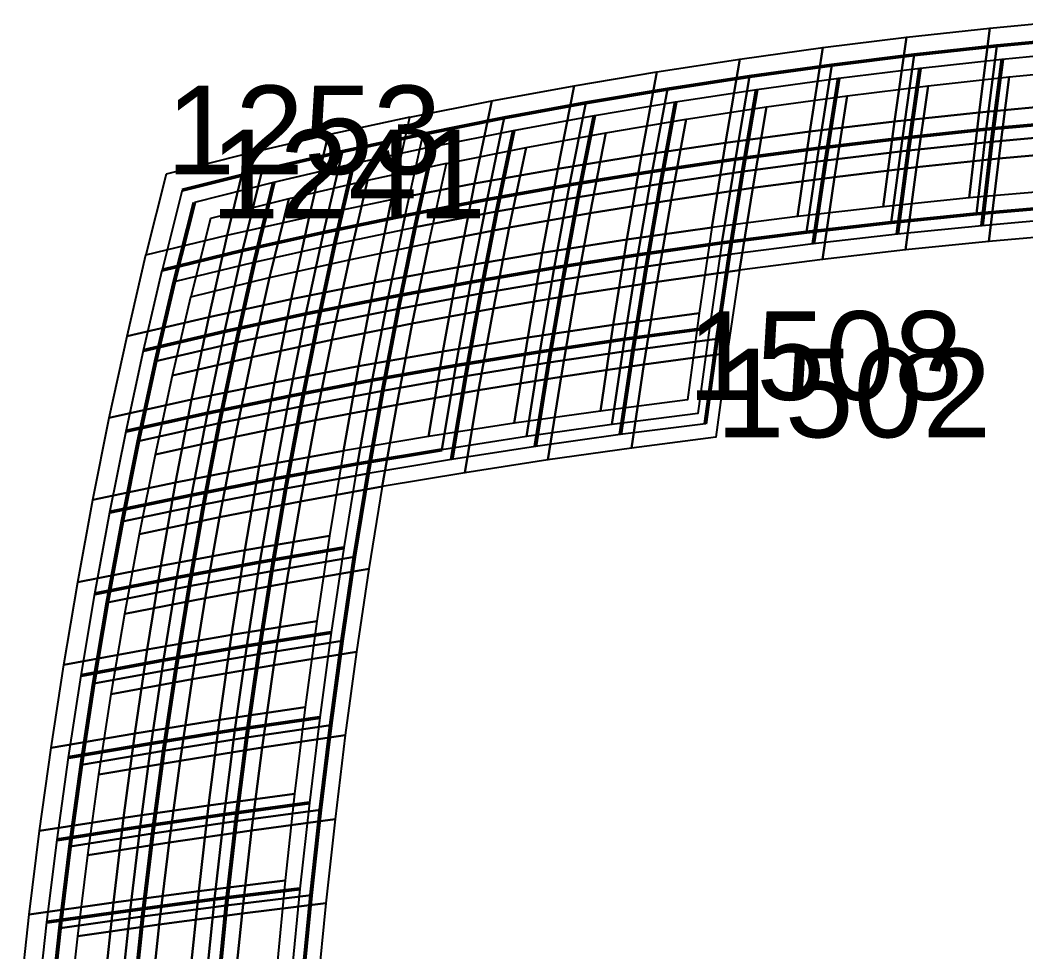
# Model space of a CAD drawing. Extents: x -18.4 to 19.4, y -18.4 to 18.4.
# Drawn here: x -18.04 to -6.7, y 7.63 to 18.13 of the extents above; entities that cross this region are included whole.
import ezdxf

# ---------------------------------------------------------------- set-up
doc = ezdxf.new("R2010")
doc.units = 0
doc.header["$MEASUREMENT"] = 0
doc.layers.add('Errors', color=7, linetype='CONTINUOUS')
doc.layers.add('TestBases', color=7, linetype='CONTINUOUS')
doc.layers.add('LowerTendons', color=4, linetype='CONTINUOUS', lineweight=53)
doc.layers.add('UpperTendons', color=160, linetype='CONTINUOUS', lineweight=50)
doc.styles.get("Standard").update_dxf_attribs({"font": 'arial.ttf', "width": 40, "oblique": 50})

msp = doc.modelspace()

# ---------------------------------------------------------------- linework, layer by layer
at = {"layer": 'LowerTendons'}
for p, q in [((-8.0247, 16.6627, 30.1848), (-7.8925, 17.5931, 29.6876)), ((-6.9681, 17.6942, 29.8583), (-7.0863, 16.7618, 30.3642)), ((-8.8148, 17.4788, 29.4949), (-8.9604, 16.5509, 29.9823)), ((-9.8934, 16.4263, 29.7566), (-9.7349, 17.3515, 29.2799)), ((-10.6524, 17.2109, 29.0426), (-10.8229, 16.2889, 29.5075)), ((-11.7487, 16.1384, 29.2349), (-11.5669, 17.0567, 28.7825)), ((-12.4779, 16.8889, 28.4995), (-12.6702, 15.9747, 28.9385)), ((-13.5868, 15.7978, 28.618), (-13.3851, 16.7075, 28.1932)), ((-7.0863, 16.7618, 30.3642), (-7.1977, 15.8154, 30.8419)), ((-8.1494, 15.719, 30.6539), (-8.0247, 16.6627, 30.1848)), ((-14.288, 16.512, 27.8633), (-14.4981, 15.6075, 28.2732)), ((-8.9604, 16.5509, 29.9823), (-9.0978, 15.6103, 30.4419)), ((-10.0427, 15.4892, 30.2057), (-9.8934, 16.4263, 29.7566)), ((-15.186, 16.3024, 27.5095), (-15.4036, 15.4036, 27.9038)), ((-10.8229, 16.2889, 29.5075), (-10.9835, 15.3556, 29.9454)), ((-11.9197, 15.2096, 29.6605), (-11.7487, 16.1384, 29.2349)), ((-16.3024, 15.186, 27.5095), (-16.0784, 16.0784, 27.1317)), ((-12.6702, 15.9747, 28.9385), (-12.8508, 15.0509, 29.3511)), ((-13.7762, 14.8795, 29.0168), (-13.5868, 15.7978, 28.618)), ((-14.4981, 15.6075, 28.2732), (-14.6952, 14.6952, 28.6575)), ((-10.1829, 14.5408, 30.6273), (-10.0427, 15.4892, 30.2057)), ((-15.4036, 15.4036, 27.9038), (-15.6075, 14.4981, 28.2732)), ((-10.9835, 15.3556, 29.9454), (-11.1341, 14.4119, 30.356)), ((-12.08, 14.2712, 30.0594), (-11.9197, 15.2096, 29.6605)), ((-16.512, 14.288, 27.8633), (-16.3024, 15.186, 27.5095)), ((-12.8508, 15.0509, 29.3511), (-13.0199, 14.1183, 29.7374)), ((-13.9534, 13.9534, 29.3899), (-13.7762, 14.8795, 29.0168)), ((-14.6952, 14.6952, 28.6575), (-14.8795, 13.7762, 29.0168)), ((-10.3138, 13.582, 31.0211), (-10.1829, 14.5408, 30.6273)), ((-15.6075, 14.4981, 28.2732), (-15.7978, 13.5868, 28.618)), ((-11.1341, 14.4119, 30.356), (-11.2747, 13.4586, 30.7393)), ((-16.7075, 13.3851, 28.1932), (-16.512, 14.288, 27.8633)), ((-12.2295, 13.3239, 30.4315), (-12.08, 14.2712, 30.0594)), ((-13.0199, 14.1183, 29.7374), (-13.1776, 13.1776, 30.0975)), ((-14.1183, 13.0199, 29.7374), (-13.9534, 13.9534, 29.3899)), ((-14.8795, 13.7762, 29.0168), (-15.0509, 12.8508, 29.3511)), ((-15.7978, 13.5868, 28.618), (-15.9747, 12.6702, 28.9385)), ((-16.8889, 12.4779, 28.4995), (-16.7075, 13.3851, 28.1932)), ((-14.2712, 12.08, 30.0594), (-14.1183, 13.0199, 29.7374)), ((-15.0509, 12.8508, 29.3511), (-15.2096, 11.9197, 29.6605)), ((-15.9747, 12.6702, 28.9385), (-16.1384, 11.7487, 29.2349)), ((-17.0567, 11.5669, 28.7825), (-16.8889, 12.4779, 28.4995)), ((-14.4119, 11.1341, 30.356), (-14.2712, 12.08, 30.0594)), ((-15.2096, 11.9197, 29.6605), (-15.3556, 10.9835, 29.9454)), ((-16.1384, 11.7487, 29.2349), (-16.2889, 10.8229, 29.5075)), ((-17.2109, 10.6524, 29.0426), (-17.0567, 11.5669, 28.7825)), ((-14.5408, 10.1829, 30.6273), (-14.4119, 11.1341, 30.356)), ((-15.3556, 10.9835, 29.9454), (-15.4892, 10.0427, 30.2057)), ((-16.2889, 10.8229, 29.5075), (-16.4263, 9.8934, 29.7566)), ((-17.3515, 9.7349, 29.2799), (-17.2109, 10.6524, 29.0426)), ((-14.6577, 9.2269, 30.8736), (-14.5408, 10.1829, 30.6273)), ((-15.4892, 10.0427, 30.2057), (-15.6103, 9.0978, 30.4419)), ((-16.4263, 9.8934, 29.7566), (-16.5509, 8.9604, 29.9823)), ((-17.4788, 8.8148, 29.4949), (-17.3515, 9.7349, 29.2799)), ((-14.7627, 8.2666, 31.0948), (-14.6577, 9.2269, 30.8736)), ((-15.6103, 9.0978, 30.4419), (-15.719, 8.1494, 30.6539)), ((-16.5509, 8.9604, 29.9823), (-16.6627, 8.0247, 30.1848)), ((-17.5931, 7.8925, 29.6876), (-17.4788, 8.8148, 29.4949)), ((-14.856, 7.3025, 31.2911), (-14.7627, 8.2666, 31.0948)), ((-15.719, 8.1494, 30.6539), (-15.8154, 7.1977, 30.8419)), ((-16.6627, 8.0247, 30.1848), (-16.7618, 7.0863, 30.3642)), ((-17.6942, 6.9681, 29.8583), (-17.5931, 7.8925, 29.6876))]:
    msp.add_line(p, q, dxfattribs=at)
at = {"layer": 'TestBases'}
for points in [[(-8.1834, 16.9922, 30.7816), (-8.0485, 17.941, 30.2746), (-7.1059, 18.0441, 30.4487), (-7.2264, 17.0932, 30.9646)], [(-7.2264, 17.0932, 30.9646), (-7.1059, 18.0441, 30.4487), (-6.1617, 18.1341, 30.6006), (-6.2672, 17.1814, 31.1244)], [(-9.1376, 16.8782, 30.5752), (-8.9891, 17.8244, 30.0781), (-8.0485, 17.941, 30.2746), (-8.1834, 16.9922, 30.7816)], [(-7.1463, 16.9038, 30.6215), (-7.0272, 17.8442, 30.1113), (-6.0934, 17.9331, 30.2616), (-6.1977, 16.9911, 30.7795)], [(-7.1463, 16.9038, 30.6215), (-7.0272, 17.8442, 30.1113), (-6.0934, 17.9331, 30.2616), (-6.1977, 16.9911, 30.7795)], [(-10.089, 16.7511, 30.345), (-9.9274, 17.6946, 29.8589), (-8.9891, 17.8244, 30.0781), (-9.1376, 16.8782, 30.5752)], [(-8.0927, 16.8039, 30.4406), (-7.9594, 17.7422, 29.9391), (-7.0272, 17.8442, 30.1113), (-7.1463, 16.9038, 30.6215)], [(-8.0927, 16.8039, 30.4406), (-7.9594, 17.7422, 29.9391), (-7.0272, 17.8442, 30.1113), (-7.1463, 16.9038, 30.6215)], [(-9.0364, 16.6912, 30.2364), (-8.8895, 17.6269, 29.7448), (-7.9594, 17.7422, 29.9391), (-8.0927, 16.8039, 30.4406)], [(-9.0364, 16.6912, 30.2364), (-8.8895, 17.6269, 29.7448), (-7.9594, 17.7422, 29.9391), (-8.0927, 16.8039, 30.4406)], [(-7.0863, 16.7618, 30.3642), (-6.9681, 17.6942, 29.8583), (-6.0422, 17.7824, 30.0073), (-6.1456, 16.8483, 30.5209)], [(-7.0863, 16.7618, 30.3642), (-6.9681, 17.6942, 29.8583), (-6.0422, 17.7824, 30.0073), (-6.1456, 16.8483, 30.5209)], [(-11.0369, 16.611, 30.091), (-10.863, 17.5512, 29.6169), (-9.9274, 17.6946, 29.8589), (-10.089, 16.7511, 30.345)], [(-9.9772, 16.5655, 30.0088), (-9.8174, 17.4985, 29.5281), (-8.8895, 17.6269, 29.7448), (-9.0364, 16.6912, 30.2364)], [(-9.9772, 16.5655, 30.0088), (-9.8174, 17.4985, 29.5281), (-8.8895, 17.6269, 29.7448), (-9.0364, 16.6912, 30.2364)], [(-8.9604, 16.5509, 29.9823), (-8.8148, 17.4788, 29.4949), (-7.8925, 17.5931, 29.6876), (-8.0247, 16.6627, 30.1848)], [(-8.9604, 16.5509, 29.9823), (-8.8148, 17.4788, 29.4949), (-7.8925, 17.5931, 29.6876), (-8.0247, 16.6627, 30.1848)], [(-8.0247, 16.6627, 30.1848), (-7.8925, 17.5931, 29.6876), (-6.9681, 17.6942, 29.8583), (-7.0863, 16.7618, 30.3642)], [(-8.0247, 16.6627, 30.1848), (-7.8925, 17.5931, 29.6876), (-6.9681, 17.6942, 29.8583), (-7.0863, 16.7618, 30.3642)], [(-11.981, 16.4575, 29.813), (-11.7956, 17.394, 29.3517), (-10.863, 17.5512, 29.6169), (-11.0369, 16.611, 30.091)], [(-10.9146, 16.4269, 29.7576), (-10.7426, 17.3567, 29.2887), (-9.8174, 17.4985, 29.5281), (-9.9772, 16.5655, 30.0088)], [(-10.9146, 16.4269, 29.7576), (-10.7426, 17.3567, 29.2887), (-9.8174, 17.4985, 29.5281), (-9.9772, 16.5655, 30.0088)], [(-9.8934, 16.4263, 29.7566), (-9.7349, 17.3515, 29.2799), (-8.8148, 17.4788, 29.4949), (-8.9604, 16.5509, 29.9823)], [(-9.8934, 16.4263, 29.7566), (-9.7349, 17.3515, 29.2799), (-8.8148, 17.4788, 29.4949), (-8.9604, 16.5509, 29.9823)], [(-7.934, 16.4744, 29.8437), (-7.8033, 17.3943, 29.3521), (-6.8894, 17.4943, 29.5209), (-7.0062, 16.5724, 30.0211)], [(-7.0062, 16.5724, 30.0211), (-6.8894, 17.4943, 29.5209), (-5.9739, 17.5815, 29.6682), (-6.0762, 16.6579, 30.176)], [(-12.9207, 16.2906, 29.5107), (-12.7246, 17.2229, 29.0631), (-11.7956, 17.394, 29.3517), (-11.981, 16.4575, 29.813)], [(-11.8482, 16.2751, 29.4827), (-11.6649, 17.2013, 29.0264), (-10.7426, 17.3567, 29.2887), (-10.9146, 16.4269, 29.7576)], [(-11.8482, 16.2751, 29.4827), (-11.6649, 17.2013, 29.0264), (-10.7426, 17.3567, 29.2887), (-10.9146, 16.4269, 29.7576)], [(-8.8592, 16.3639, 29.6435), (-8.7152, 17.2813, 29.1616), (-7.8033, 17.3943, 29.3521), (-7.934, 16.4744, 29.8437)], [(-10.8229, 16.2889, 29.5075), (-10.6524, 17.2109, 29.0426), (-9.7349, 17.3515, 29.2799), (-9.8934, 16.4263, 29.7566)], [(-10.8229, 16.2889, 29.5075), (-10.6524, 17.2109, 29.0426), (-9.7349, 17.3515, 29.2799), (-9.8934, 16.4263, 29.7566)], [(-9.7816, 16.2407, 29.4204), (-9.6249, 17.1554, 28.9491), (-8.7152, 17.2813, 29.1616), (-8.8592, 16.3639, 29.6435)], [(-13.6498, 17.0379, 28.7507), (-12.7246, 17.2229, 29.0631), (-12.9207, 16.2906, 29.5107), (-13.8555, 16.1102, 29.1839)], [(-12.7775, 16.1101, 29.1837), (-12.5836, 17.0321, 28.7411), (-11.6649, 17.2013, 29.0264), (-11.8482, 16.2751, 29.4827)], [(-12.7775, 16.1101, 29.1837), (-12.5836, 17.0321, 28.7411), (-11.6649, 17.2013, 29.0264), (-11.8482, 16.2751, 29.4827)], [(-11.7487, 16.1384, 29.2349), (-11.5669, 17.0567, 28.7825), (-10.6524, 17.2109, 29.0426), (-10.8229, 16.2889, 29.5075)], [(-11.7487, 16.1384, 29.2349), (-11.5669, 17.0567, 28.7825), (-10.6524, 17.2109, 29.0426), (-10.8229, 16.2889, 29.5075)], [(-10.7006, 16.1048, 29.1741), (-10.532, 17.0164, 28.7144), (-9.6249, 17.1554, 28.9491), (-9.7816, 16.2407, 29.4204)], [(-7.3401, 16.1281, 31.4518), (-7.2264, 17.0932, 30.9646), (-6.2672, 17.1814, 31.1244), (-6.3668, 16.2141, 31.6193)], [(-14.5706, 16.8385, 28.4143), (-14.7848, 15.9161, 28.8322), (-13.8555, 16.1102, 29.1839), (-13.6498, 17.0379, 28.7507)], [(-13.4986, 16.8491, 28.4321), (-12.5836, 17.0321, 28.7411), (-12.7775, 16.1101, 29.1837), (-13.702, 15.9317, 28.8605)], [(-13.4986, 16.8491, 28.4321), (-12.5836, 17.0321, 28.7411), (-12.7775, 16.1101, 29.1837), (-13.702, 15.9317, 28.8605)], [(-12.6702, 15.9747, 28.9385), (-12.4779, 16.8889, 28.4995), (-11.5669, 17.0567, 28.7825), (-11.7487, 16.1384, 29.2349)], [(-12.6702, 15.9747, 28.9385), (-12.4779, 16.8889, 28.4995), (-11.5669, 17.0567, 28.7825), (-11.7487, 16.1384, 29.2349)], [(-11.6159, 15.956, 28.9046), (-11.4362, 16.864, 28.4573), (-10.532, 17.0164, 28.7144), (-10.7006, 16.1048, 29.1741)], [(-8.3105, 16.0298, 31.26), (-8.1834, 16.9922, 30.7816), (-7.2264, 17.0932, 30.9646), (-7.3401, 16.1281, 31.4518)], [(-9.2777, 15.919, 31.0438), (-9.1376, 16.8782, 30.5752), (-8.1834, 16.9922, 30.7816), (-8.3105, 16.0298, 31.26)], [(-8.2184, 15.8522, 30.9137), (-8.0927, 16.8039, 30.4406), (-7.1463, 16.9038, 30.6215), (-7.2587, 15.9494, 31.1033)], [(-8.2184, 15.8522, 30.9137), (-8.0927, 16.8039, 30.4406), (-7.1463, 16.9038, 30.6215), (-7.2587, 15.9494, 31.1033)], [(-7.2587, 15.9494, 31.1033), (-7.1463, 16.9038, 30.6215), (-6.1977, 16.9911, 30.7795), (-6.2963, 16.0344, 31.2689)], [(-7.2587, 15.9494, 31.1033), (-7.1463, 16.9038, 30.6215), (-6.1977, 16.9911, 30.7795), (-6.2963, 16.0344, 31.2689)], [(-15.4863, 16.6248, 28.0535), (-15.7081, 15.7081, 28.4556), (-14.7848, 15.9161, 28.8322), (-14.5706, 16.8385, 28.4143)], [(-14.4091, 16.6519, 28.0995), (-14.621, 15.7397, 28.5128), (-13.702, 15.9317, 28.8605), (-13.4986, 16.8491, 28.4321)], [(-14.4091, 16.6519, 28.0995), (-14.621, 15.7397, 28.5128), (-13.702, 15.9317, 28.8605), (-13.4986, 16.8491, 28.4321)], [(-13.3851, 16.7075, 28.1932), (-12.4779, 16.8889, 28.4995), (-12.6702, 15.9747, 28.9385), (-13.5868, 15.7978, 28.618)], [(-13.3851, 16.7075, 28.1932), (-12.4779, 16.8889, 28.4995), (-12.6702, 15.9747, 28.9385), (-13.5868, 15.7978, 28.618)], [(-12.527, 15.7942, 28.6115), (-12.3369, 16.6981, 28.1775), (-11.4362, 16.864, 28.4573), (-11.6159, 15.956, 28.9046)], [(-10.2413, 15.7955, 30.803), (-10.089, 16.7511, 30.345), (-9.1376, 16.8782, 30.5752), (-9.2777, 15.919, 31.0438)], [(-9.1749, 15.7426, 30.6999), (-9.0364, 16.6912, 30.2364), (-8.0927, 16.8039, 30.4406), (-8.2184, 15.8522, 30.9137)], [(-9.1749, 15.7426, 30.6999), (-9.0364, 16.6912, 30.2364), (-8.0927, 16.8039, 30.4406), (-8.2184, 15.8522, 30.9137)], [(-7.1977, 15.8154, 30.8419), (-7.0863, 16.7618, 30.3642), (-6.1456, 16.8483, 30.5209), (-6.2433, 15.8997, 31.0062)], [(-7.1977, 15.8154, 30.8419), (-7.0863, 16.7618, 30.3642), (-6.1456, 16.8483, 30.5209), (-6.2433, 15.8997, 31.0062)], [(-14.288, 16.512, 27.8633), (-14.4981, 15.6075, 28.2732), (-13.5868, 15.7978, 28.618), (-13.3851, 16.7075, 28.1932)], [(-14.288, 16.512, 27.8633), (-14.4981, 15.6075, 28.2732), (-13.5868, 15.7978, 28.618), (-13.3851, 16.7075, 28.1932)], [(-13.2339, 16.5187, 27.8746), (-12.3369, 16.6981, 28.1775), (-12.527, 15.7942, 28.6115), (-13.4333, 15.6193, 28.2946)], [(-11.2007, 15.6593, 30.5375), (-11.0369, 16.611, 30.091), (-10.089, 16.7511, 30.345), (-10.2413, 15.7955, 30.803)], [(-10.1278, 15.6205, 30.4617), (-9.9772, 16.5655, 30.0088), (-9.0364, 16.6912, 30.2364), (-9.1749, 15.7426, 30.6999)], [(-10.1278, 15.6205, 30.4617), (-9.9772, 16.5655, 30.0088), (-9.0364, 16.6912, 30.2364), (-9.1749, 15.7426, 30.6999)], [(-8.1494, 15.719, 30.6539), (-8.0247, 16.6627, 30.1848), (-7.0863, 16.7618, 30.3642), (-7.1977, 15.8154, 30.8419)], [(-8.1494, 15.719, 30.6539), (-8.0247, 16.6627, 30.1848), (-7.0863, 16.7618, 30.3642), (-7.1977, 15.8154, 30.8419)], [(-16.3963, 16.3963, 27.6682), (-16.6248, 15.4863, 28.0535), (-15.7081, 15.7081, 28.4556), (-15.4863, 16.6248, 28.0535)], [(-15.3147, 16.4406, 27.7427), (-15.5341, 15.5341, 28.1403), (-14.621, 15.7397, 28.5128), (-14.4091, 16.6519, 28.0995)], [(-15.3147, 16.4406, 27.7427), (-15.5341, 15.5341, 28.1403), (-14.621, 15.7397, 28.5128), (-14.4091, 16.6519, 28.0995)], [(-12.1554, 15.5103, 30.2471), (-11.981, 16.4575, 29.813), (-11.0369, 16.611, 30.091), (-11.2007, 15.6593, 30.5375)], [(-11.0766, 15.4857, 30.1991), (-10.9146, 16.4269, 29.7576), (-9.9772, 16.5655, 30.0088), (-10.1278, 15.6205, 30.4617)], [(-11.0766, 15.4857, 30.1991), (-10.9146, 16.4269, 29.7576), (-9.9772, 16.5655, 30.0088), (-10.1278, 15.6205, 30.4617)], [(-9.0978, 15.6103, 30.4419), (-8.9604, 16.5509, 29.9823), (-8.0247, 16.6627, 30.1848), (-8.1494, 15.719, 30.6539)], [(-9.0978, 15.6103, 30.4419), (-8.9604, 16.5509, 29.9823), (-8.0247, 16.6627, 30.1848), (-8.1494, 15.719, 30.6539)], [(-8.0573, 15.5414, 30.3075), (-7.934, 16.4744, 29.8437), (-7.0062, 16.5724, 30.0211), (-7.1164, 15.6367, 30.4934)], [(-7.1164, 15.6367, 30.4934), (-7.0062, 16.5724, 30.0211), (-6.0762, 16.6579, 30.176), (-6.1728, 15.72, 30.6558)], [(-15.186, 16.3024, 27.5095), (-15.4036, 15.4036, 27.9038), (-14.4981, 15.6075, 28.2732), (-14.288, 16.512, 27.8633)], [(-15.186, 16.3024, 27.5095), (-15.4036, 15.4036, 27.9038), (-14.4981, 15.6075, 28.2732), (-14.288, 16.512, 27.8633)], [(-14.1266, 16.3254, 27.5485), (-14.3343, 15.4311, 27.9537), (-13.4333, 15.6193, 28.2946), (-13.2339, 16.5187, 27.8746)], [(-13.1049, 15.3485, 29.9314), (-12.9207, 16.2906, 29.5107), (-11.981, 16.4575, 29.813), (-12.1554, 15.5103, 30.2471)], [(-10.0427, 15.4892, 30.2057), (-9.8934, 16.4263, 29.7566), (-8.9604, 16.5509, 29.9823), (-9.0978, 15.6103, 30.4419)], [(-10.0427, 15.4892, 30.2057), (-9.8934, 16.4263, 29.7566), (-8.9604, 16.5509, 29.9823), (-9.0978, 15.6103, 30.4419)], [(-8.995, 15.4339, 30.0979), (-8.8592, 16.3639, 29.6435), (-7.934, 16.4744, 29.8437), (-8.0573, 15.5414, 30.3075)], [(-16.2146, 16.2146, 27.3616), (-16.4406, 15.3147, 27.7427), (-15.5341, 15.5341, 28.1403), (-15.3147, 16.4406, 27.7427)], [(-16.2146, 16.2146, 27.3616), (-16.4406, 15.3147, 27.7427), (-15.5341, 15.5341, 28.1403), (-15.3147, 16.4406, 27.7427)], [(-12.0207, 15.3385, 29.9119), (-11.8482, 16.2751, 29.4827), (-10.9146, 16.4269, 29.7576), (-11.0766, 15.4857, 30.1991)], [(-12.0207, 15.3385, 29.9119), (-11.8482, 16.2751, 29.4827), (-10.9146, 16.4269, 29.7576), (-11.0766, 15.4857, 30.1991)], [(-10.9835, 15.3556, 29.9454), (-10.8229, 16.2889, 29.5075), (-9.8934, 16.4263, 29.7566), (-10.0427, 15.4892, 30.2057)], [(-10.9835, 15.3556, 29.9454), (-10.8229, 16.2889, 29.5075), (-9.8934, 16.4263, 29.7566), (-10.0427, 15.4892, 30.2057)], [(-9.9292, 15.3142, 29.8644), (-9.7816, 16.2407, 29.4204), (-8.8592, 16.3639, 29.6435), (-8.995, 15.4339, 30.0979)], [(-16.0784, 16.0784, 27.1317), (-16.3024, 15.186, 27.5095), (-15.4036, 15.4036, 27.9038), (-15.186, 16.3024, 27.5095)], [(-16.0784, 16.0784, 27.1317), (-16.3024, 15.186, 27.5095), (-15.4036, 15.4036, 27.9038), (-15.186, 16.3024, 27.5095)], [(-15.0144, 16.1182, 27.1987), (-15.2295, 15.2295, 27.5885), (-14.3343, 15.4311, 27.9537), (-14.1266, 16.3254, 27.5485)], [(-14.0486, 15.1738, 29.5906), (-13.8555, 16.1102, 29.1839), (-12.9207, 16.2906, 29.5107), (-13.1049, 15.3485, 29.9314)], [(-12.9597, 15.1784, 29.5998), (-12.7775, 16.1101, 29.1837), (-11.8482, 16.2751, 29.4827), (-12.0207, 15.3385, 29.9119)], [(-12.9597, 15.1784, 29.5998), (-12.7775, 16.1101, 29.1837), (-11.8482, 16.2751, 29.4827), (-12.0207, 15.3385, 29.9119)], [(-11.9197, 15.2096, 29.6605), (-11.7487, 16.1384, 29.2349), (-10.8229, 16.2889, 29.5075), (-10.9835, 15.3556, 29.9454)], [(-11.9197, 15.2096, 29.6605), (-11.7487, 16.1384, 29.2349), (-10.8229, 16.2889, 29.5075), (-10.9835, 15.3556, 29.9454)], [(-10.8594, 15.1821, 29.607), (-10.7006, 16.1048, 29.1741), (-9.7816, 16.2407, 29.4204), (-9.9292, 15.3142, 29.8644)], [(-15.8967, 15.8967, 26.8251), (-16.1182, 15.0144, 27.1987), (-15.2295, 15.2295, 27.5885), (-15.0144, 16.1182, 27.1987)], [(-14.9858, 14.9858, 29.2242), (-14.7848, 15.9161, 28.8322), (-13.8555, 16.1102, 29.1839), (-14.0486, 15.1738, 29.5906)], [(-13.8929, 15.0056, 29.2627), (-13.702, 15.9317, 28.8605), (-12.7775, 16.1101, 29.1837), (-12.9597, 15.1784, 29.5998)], [(-13.8929, 15.0056, 29.2627), (-13.702, 15.9317, 28.8605), (-12.7775, 16.1101, 29.1837), (-12.9597, 15.1784, 29.5998)], [(-12.8508, 15.0509, 29.3511), (-12.6702, 15.9747, 28.9385), (-11.7487, 16.1384, 29.2349), (-11.9197, 15.2096, 29.6605)], [(-12.8508, 15.0509, 29.3511), (-12.6702, 15.9747, 28.9385), (-11.7487, 16.1384, 29.2349), (-11.9197, 15.2096, 29.6605)], [(-11.785, 15.0377, 29.3254), (-11.6159, 15.956, 28.9046), (-10.7006, 16.1048, 29.1741), (-10.8594, 15.1821, 29.607)], [(-15.9161, 14.7848, 28.8322), (-15.7081, 15.7081, 28.4556), (-14.7848, 15.9161, 28.8322), (-14.9858, 14.9858, 29.2242)], [(-14.8198, 14.8198, 28.9004), (-14.621, 15.7397, 28.5128), (-13.702, 15.9317, 28.8605), (-13.8929, 15.0056, 29.2627)], [(-14.8198, 14.8198, 28.9004), (-14.621, 15.7397, 28.5128), (-13.702, 15.9317, 28.8605), (-13.8929, 15.0056, 29.2627)], [(-13.7762, 14.8795, 29.0168), (-13.5868, 15.7978, 28.618), (-12.6702, 15.9747, 28.9385), (-12.8508, 15.0509, 29.3511)], [(-13.7762, 14.8795, 29.0168), (-13.5868, 15.7978, 28.618), (-12.6702, 15.9747, 28.9385), (-12.8508, 15.0509, 29.3511)], [(-12.7056, 14.8808, 29.0194), (-12.527, 15.7942, 28.6115), (-11.6159, 15.956, 28.9046), (-11.785, 15.0377, 29.3254)], [(-14.6952, 14.6952, 28.6575), (-14.4981, 15.6075, 28.2732), (-13.5868, 15.7978, 28.618), (-13.7762, 14.8795, 29.0168)], [(-14.6952, 14.6952, 28.6575), (-14.4981, 15.6075, 28.2732), (-13.5868, 15.7978, 28.618), (-13.7762, 14.8795, 29.0168)], [(-13.6205, 14.7114, 28.6889), (-13.4333, 15.6193, 28.2946), (-12.527, 15.7942, 28.6115), (-12.7056, 14.8808, 29.0194)], [(-10.3842, 14.8283, 31.2329), (-11.3543, 14.6969, 30.9563), (-11.2007, 15.6593, 30.5375), (-10.2413, 15.7955, 30.803)], [(-16.8385, 14.5706, 28.4143), (-16.6248, 15.4863, 28.0535), (-15.7081, 15.7081, 28.4556), (-15.9161, 14.7848, 28.8322)], [(-15.7397, 14.621, 28.5128), (-15.5341, 15.5341, 28.1403), (-14.621, 15.7397, 28.5128), (-14.8198, 14.8198, 28.9004)], [(-15.7397, 14.621, 28.5128), (-15.5341, 15.5341, 28.1403), (-14.621, 15.7397, 28.5128), (-14.8198, 14.8198, 28.9004)], [(-11.3543, 14.6969, 30.9563), (-12.3189, 14.5534, 30.6537), (-12.1554, 15.5103, 30.2471), (-11.2007, 15.6593, 30.5375)], [(-15.6075, 14.4981, 28.2732), (-15.4036, 15.4036, 27.9038), (-14.4981, 15.6075, 28.2732), (-14.6952, 14.6952, 28.6575)], [(-15.6075, 14.4981, 28.2732), (-15.4036, 15.4036, 27.9038), (-14.4981, 15.6075, 28.2732), (-14.6952, 14.6952, 28.6575)], [(-14.5292, 14.5292, 28.3337), (-14.3343, 15.4311, 27.9537), (-13.4333, 15.6193, 28.2946), (-13.6205, 14.7114, 28.6889)], [(-10.2692, 14.664, 30.8868), (-11.2285, 14.5341, 30.6133), (-11.0766, 15.4857, 30.1991), (-10.1278, 15.6205, 30.4617)], [(-10.2692, 14.664, 30.8868), (-11.2285, 14.5341, 30.6133), (-11.0766, 15.4857, 30.1991), (-10.1278, 15.6205, 30.4617)], [(-16.6519, 14.4091, 28.0995), (-16.4406, 15.3147, 27.7427), (-15.5341, 15.5341, 28.1403), (-15.7397, 14.621, 28.5128)], [(-16.6519, 14.4091, 28.0995), (-16.4406, 15.3147, 27.7427), (-15.5341, 15.5341, 28.1403), (-15.7397, 14.621, 28.5128)], [(-15.4311, 14.3343, 27.9537), (-15.2295, 15.2295, 27.5885), (-14.3343, 15.4311, 27.9537), (-14.5292, 14.5292, 28.3337)], [(-12.3189, 14.5534, 30.6537), (-13.2774, 14.3975, 30.3254), (-13.1049, 15.3485, 29.9314), (-12.1554, 15.5103, 30.2471)], [(-11.2285, 14.5341, 30.6133), (-12.1824, 14.3921, 30.3141), (-12.0207, 15.3385, 29.9119), (-11.0766, 15.4857, 30.1991)], [(-11.2285, 14.5341, 30.6133), (-12.1824, 14.3921, 30.3141), (-12.0207, 15.3385, 29.9119), (-11.0766, 15.4857, 30.1991)], [(-10.1829, 14.5408, 30.6273), (-11.1341, 14.4119, 30.356), (-10.9835, 15.3556, 29.9454), (-10.0427, 15.4892, 30.2057)], [(-10.1829, 14.5408, 30.6273), (-11.1341, 14.4119, 30.356), (-10.9835, 15.3556, 29.9454), (-10.0427, 15.4892, 30.2057)], [(-16.512, 14.288, 27.8633), (-16.3024, 15.186, 27.5095), (-15.4036, 15.4036, 27.9038), (-15.6075, 14.4981, 28.2732)], [(-16.512, 14.288, 27.8633), (-16.3024, 15.186, 27.5095), (-15.4036, 15.4036, 27.9038), (-15.6075, 14.4981, 28.2732)], [(-13.2774, 14.3975, 30.3254), (-14.2293, 14.2293, 29.971), (-14.0486, 15.1738, 29.5906), (-13.1049, 15.3485, 29.9314)], [(-12.1824, 14.3921, 30.3141), (-13.1303, 14.238, 29.9894), (-12.9597, 15.1784, 29.5998), (-12.0207, 15.3385, 29.9119)], [(-12.1824, 14.3921, 30.3141), (-13.1303, 14.238, 29.9894), (-12.9597, 15.1784, 29.5998), (-12.0207, 15.3385, 29.9119)], [(-11.1341, 14.4119, 30.356), (-12.08, 14.2712, 30.0594), (-11.9197, 15.2096, 29.6605), (-10.9835, 15.3556, 29.9454)], [(-11.1341, 14.4119, 30.356), (-12.08, 14.2712, 30.0594), (-11.9197, 15.2096, 29.6605), (-10.9835, 15.3556, 29.9454)], [(-16.3254, 14.1266, 27.5485), (-16.1182, 15.0144, 27.1987), (-15.2295, 15.2295, 27.5885), (-15.4311, 14.3343, 27.9537)], [(-12.08, 14.2712, 30.0594), (-13.0199, 14.1183, 29.7374), (-12.8508, 15.0509, 29.3511), (-11.9197, 15.2096, 29.6605)], [(-12.08, 14.2712, 30.0594), (-13.0199, 14.1183, 29.7374), (-12.8508, 15.0509, 29.3511), (-11.9197, 15.2096, 29.6605)], [(-10.0678, 14.3765, 30.2812), (-11.0083, 14.2491, 30.013), (-10.8594, 15.1821, 29.607), (-9.9292, 15.3142, 29.8644)], [(-15.1738, 14.0486, 29.5906), (-14.9858, 14.9858, 29.2242), (-14.0486, 15.1738, 29.5906), (-14.2293, 14.2293, 29.971)], [(-13.1303, 14.238, 29.9894), (-14.0716, 14.0716, 29.639), (-13.8929, 15.0056, 29.2627), (-12.9597, 15.1784, 29.5998)], [(-13.1303, 14.238, 29.9894), (-14.0716, 14.0716, 29.639), (-13.8929, 15.0056, 29.2627), (-12.9597, 15.1784, 29.5998)], [(-11.0083, 14.2491, 30.013), (-11.9435, 14.1099, 29.7197), (-11.785, 15.0377, 29.3254), (-10.8594, 15.1821, 29.607)], [(-16.1102, 13.8555, 29.1839), (-15.9161, 14.7848, 28.8322), (-14.9858, 14.9858, 29.2242), (-15.1738, 14.0486, 29.5906)], [(-15.0056, 13.8929, 29.2627), (-14.8198, 14.8198, 28.9004), (-13.8929, 15.0056, 29.2627), (-14.0716, 14.0716, 29.639)], [(-15.0056, 13.8929, 29.2627), (-14.8198, 14.8198, 28.9004), (-13.8929, 15.0056, 29.2627), (-14.0716, 14.0716, 29.639)], [(-13.0199, 14.1183, 29.7374), (-13.9534, 13.9534, 29.3899), (-13.7762, 14.8795, 29.0168), (-12.8508, 15.0509, 29.3511)], [(-13.0199, 14.1183, 29.7374), (-13.9534, 13.9534, 29.3899), (-13.7762, 14.8795, 29.0168), (-12.8508, 15.0509, 29.3511)], [(-11.9435, 14.1099, 29.7197), (-12.8728, 13.9588, 29.4014), (-12.7056, 14.8808, 29.0194), (-11.785, 15.0377, 29.3254)], [(-14.8795, 13.7762, 29.0168), (-14.6952, 14.6952, 28.6575), (-13.7762, 14.8795, 29.0168), (-13.9534, 13.9534, 29.3899)], [(-14.8795, 13.7762, 29.0168), (-14.6952, 14.6952, 28.6575), (-13.7762, 14.8795, 29.0168), (-13.9534, 13.9534, 29.3899)], [(-12.8728, 13.9588, 29.4014), (-13.7957, 13.7957, 29.0578), (-13.6205, 14.7114, 28.6889), (-12.7056, 14.8808, 29.0194)], [(-17.0379, 13.6498, 28.7507), (-16.8385, 14.5706, 28.4143), (-15.9161, 14.7848, 28.8322), (-16.1102, 13.8555, 29.1839)], [(-15.9317, 13.702, 28.8605), (-15.7397, 14.621, 28.5128), (-14.8198, 14.8198, 28.9004), (-15.0056, 13.8929, 29.2627)], [(-15.9317, 13.702, 28.8605), (-15.7397, 14.621, 28.5128), (-14.8198, 14.8198, 28.9004), (-15.0056, 13.8929, 29.2627)], [(-11.4976, 13.7247, 31.3472), (-11.3543, 14.6969, 30.9563), (-10.3842, 14.8283, 31.2329), (-10.5178, 13.8505, 31.6345)], [(-15.7978, 13.5868, 28.618), (-15.6075, 14.4981, 28.2732), (-14.6952, 14.6952, 28.6575), (-14.8795, 13.7762, 29.0168)], [(-15.7978, 13.5868, 28.618), (-15.6075, 14.4981, 28.2732), (-14.6952, 14.6952, 28.6575), (-14.8795, 13.7762, 29.0168)], [(-14.7114, 13.6205, 28.6889), (-14.5292, 14.5292, 28.3337), (-13.6205, 14.7114, 28.6889), (-13.7957, 13.7957, 29.0578)], [(-12.4713, 13.5873, 31.0332), (-12.3189, 14.5534, 30.6537), (-11.3543, 14.6969, 30.9563), (-11.4976, 13.7247, 31.3472)], [(-11.3702, 13.5726, 30.9998), (-11.2285, 14.5341, 30.6133), (-10.2692, 14.664, 30.8868), (-10.4012, 13.6971, 31.284)], [(-11.3702, 13.5726, 30.9998), (-11.2285, 14.5341, 30.6133), (-10.2692, 14.664, 30.8868), (-10.4012, 13.6971, 31.284)], [(-16.8491, 13.4986, 28.4321), (-16.6519, 14.4091, 28.0995), (-15.7397, 14.621, 28.5128), (-15.9317, 13.702, 28.8605)], [(-16.8491, 13.4986, 28.4321), (-16.6519, 14.4091, 28.0995), (-15.7397, 14.621, 28.5128), (-15.9317, 13.702, 28.8605)], [(-15.6193, 13.4333, 28.2946), (-15.4311, 14.3343, 27.9537), (-14.5292, 14.5292, 28.3337), (-14.7114, 13.6205, 28.6889)], [(-13.4382, 13.4382, 30.6926), (-13.2774, 14.3975, 30.3254), (-12.3189, 14.5534, 30.6537), (-12.4713, 13.5873, 31.0332)], [(-12.3331, 13.4368, 30.6894), (-12.1824, 14.3921, 30.3141), (-11.2285, 14.5341, 30.6133), (-11.3702, 13.5726, 30.9998)], [(-12.3331, 13.4368, 30.6894), (-12.1824, 14.3921, 30.3141), (-11.2285, 14.5341, 30.6133), (-11.3702, 13.5726, 30.9998)], [(-11.2747, 13.4586, 30.7393), (-11.1341, 14.4119, 30.356), (-10.1829, 14.5408, 30.6273), (-10.3138, 13.582, 31.0211)], [(-11.2747, 13.4586, 30.7393), (-11.1341, 14.4119, 30.356), (-10.1829, 14.5408, 30.6273), (-10.3138, 13.582, 31.0211)], [(-16.7075, 13.3851, 28.1932), (-16.512, 14.288, 27.8633), (-15.6075, 14.4981, 28.2732), (-15.7978, 13.5868, 28.618)], [(-16.7075, 13.3851, 28.1932), (-16.512, 14.288, 27.8633), (-15.6075, 14.4981, 28.2732), (-15.7978, 13.5868, 28.618)], [(-12.2295, 13.3239, 30.4315), (-12.08, 14.2712, 30.0594), (-11.1341, 14.4119, 30.356), (-11.2747, 13.4586, 30.7393)], [(-12.2295, 13.3239, 30.4315), (-12.08, 14.2712, 30.0594), (-11.1341, 14.4119, 30.356), (-11.2747, 13.4586, 30.7393)], [(-16.5187, 13.2339, 27.8746), (-16.3254, 14.1266, 27.5485), (-15.4311, 14.3343, 27.9537), (-15.6193, 13.4333, 28.2946)], [(-14.3975, 13.2774, 30.3254), (-14.2293, 14.2293, 29.971), (-13.2774, 14.3975, 30.3254), (-13.4382, 13.4382, 30.6926)], [(-13.2893, 13.2893, 30.3525), (-13.1303, 14.238, 29.9894), (-12.1824, 14.3921, 30.3141), (-12.3331, 13.4368, 30.6894)], [(-13.2893, 13.2893, 30.3525), (-13.1303, 14.238, 29.9894), (-12.1824, 14.3921, 30.3141), (-12.3331, 13.4368, 30.6894)], [(-11.1473, 13.3065, 30.392), (-11.0083, 14.2491, 30.013), (-10.0678, 14.3765, 30.2812), (-10.1973, 13.4285, 30.6706)], [(-15.3485, 13.1049, 29.9314), (-15.1738, 14.0486, 29.5906), (-14.2293, 14.2293, 29.971), (-14.3975, 13.2774, 30.3254)], [(-14.238, 13.1303, 29.9894), (-14.0716, 14.0716, 29.639), (-13.1303, 14.238, 29.9894), (-13.2893, 13.2893, 30.3525)], [(-14.238, 13.1303, 29.9894), (-14.0716, 14.0716, 29.639), (-13.1303, 14.238, 29.9894), (-13.2893, 13.2893, 30.3525)], [(-13.1776, 13.1776, 30.0975), (-13.0199, 14.1183, 29.7374), (-12.08, 14.2712, 30.0594), (-12.2295, 13.3239, 30.4315)], [(-13.1776, 13.1776, 30.0975), (-13.0199, 14.1183, 29.7374), (-12.08, 14.2712, 30.0594), (-12.2295, 13.3239, 30.4315)], [(-12.0913, 13.1733, 30.0876), (-11.9435, 14.1099, 29.7197), (-11.0083, 14.2491, 30.013), (-11.1473, 13.3065, 30.392)], [(-15.1784, 12.9597, 29.5998), (-15.0056, 13.8929, 29.2627), (-14.0716, 14.0716, 29.639), (-14.238, 13.1303, 29.9894)], [(-15.1784, 12.9597, 29.5998), (-15.0056, 13.8929, 29.2627), (-14.0716, 14.0716, 29.639), (-14.238, 13.1303, 29.9894)], [(-14.1183, 13.0199, 29.7374), (-13.9534, 13.9534, 29.3899), (-13.0199, 14.1183, 29.7374), (-13.1776, 13.1776, 30.0975)], [(-14.1183, 13.0199, 29.7374), (-13.9534, 13.9534, 29.3899), (-13.0199, 14.1183, 29.7374), (-13.1776, 13.1776, 30.0975)], [(-13.0287, 13.0287, 29.7574), (-12.8728, 13.9588, 29.4014), (-11.9435, 14.1099, 29.7197), (-12.0913, 13.1733, 30.0876)], [(-16.2906, 12.9207, 29.5107), (-16.1102, 13.8555, 29.1839), (-15.1738, 14.0486, 29.5906), (-15.3485, 13.1049, 29.9314)], [(-15.0509, 12.8508, 29.3511), (-14.8795, 13.7762, 29.0168), (-13.9534, 13.9534, 29.3899), (-14.1183, 13.0199, 29.7374)], [(-15.0509, 12.8508, 29.3511), (-14.8795, 13.7762, 29.0168), (-13.9534, 13.9534, 29.3899), (-14.1183, 13.0199, 29.7374)], [(-13.9588, 12.8728, 29.4014), (-13.7957, 13.7957, 29.0578), (-12.8728, 13.9588, 29.4014), (-13.0287, 13.0287, 29.7574)], [(-17.2229, 12.7246, 29.0631), (-17.0379, 13.6498, 28.7507), (-16.1102, 13.8555, 29.1839), (-16.2906, 12.9207, 29.5107)], [(-16.1101, 12.7775, 29.1837), (-15.9317, 13.702, 28.8605), (-15.0056, 13.8929, 29.2627), (-15.1784, 12.9597, 29.5998)], [(-16.1101, 12.7775, 29.1837), (-15.9317, 13.702, 28.8605), (-15.0056, 13.8929, 29.2627), (-15.1784, 12.9597, 29.5998)], [(-15.9747, 12.6702, 28.9385), (-15.7978, 13.5868, 28.618), (-14.8795, 13.7762, 29.0168), (-15.0509, 12.8508, 29.3511)], [(-15.9747, 12.6702, 28.9385), (-15.7978, 13.5868, 28.618), (-14.8795, 13.7762, 29.0168), (-15.0509, 12.8508, 29.3511)], [(-14.8808, 12.7056, 29.0194), (-14.7114, 13.6205, 28.6889), (-13.7957, 13.7957, 29.0578), (-13.9588, 12.8728, 29.4014)], [(-17.0321, 12.5836, 28.7411), (-16.8491, 13.4986, 28.4321), (-15.9317, 13.702, 28.8605), (-16.1101, 12.7775, 29.1837)], [(-17.0321, 12.5836, 28.7411), (-16.8491, 13.4986, 28.4321), (-15.9317, 13.702, 28.8605), (-16.1101, 12.7775, 29.1837)], [(-15.7942, 12.527, 28.6115), (-15.6193, 13.4333, 28.2946), (-14.7114, 13.6205, 28.6889), (-14.8808, 12.7056, 29.0194)], [(-16.8889, 12.4779, 28.4995), (-16.7075, 13.3851, 28.1932), (-15.7978, 13.5868, 28.618), (-15.9747, 12.6702, 28.9385)], [(-16.8889, 12.4779, 28.4995), (-16.7075, 13.3851, 28.1932), (-15.7978, 13.5868, 28.618), (-15.9747, 12.6702, 28.9385)], [(-16.6981, 12.3369, 28.1775), (-16.5187, 13.2339, 27.8746), (-15.6193, 13.4333, 28.2946), (-15.7942, 12.527, 28.6115)], [(-14.5534, 12.3189, 30.6537), (-15.5103, 12.1554, 30.2471), (-15.3485, 13.1049, 29.9314), (-14.3975, 13.2774, 30.3254)], [(-15.5103, 12.1554, 30.2471), (-16.4575, 11.981, 29.813), (-16.2906, 12.9207, 29.5107), (-15.3485, 13.1049, 29.9314)], [(-14.3921, 12.1824, 30.3141), (-15.3385, 12.0207, 29.9119), (-15.1784, 12.9597, 29.5998), (-14.238, 13.1303, 29.9894)], [(-14.3921, 12.1824, 30.3141), (-15.3385, 12.0207, 29.9119), (-15.1784, 12.9597, 29.5998), (-14.238, 13.1303, 29.9894)], [(-15.3385, 12.0207, 29.9119), (-16.2751, 11.8482, 29.4827), (-16.1101, 12.7775, 29.1837), (-15.1784, 12.9597, 29.5998)], [(-15.3385, 12.0207, 29.9119), (-16.2751, 11.8482, 29.4827), (-16.1101, 12.7775, 29.1837), (-15.1784, 12.9597, 29.5998)], [(-14.2712, 12.08, 30.0594), (-15.2096, 11.9197, 29.6605), (-15.0509, 12.8508, 29.3511), (-14.1183, 13.0199, 29.7374)], [(-14.2712, 12.08, 30.0594), (-15.2096, 11.9197, 29.6605), (-15.0509, 12.8508, 29.3511), (-14.1183, 13.0199, 29.7374)], [(-17.394, 11.7956, 29.3517), (-17.2229, 12.7246, 29.0631), (-16.2906, 12.9207, 29.5107), (-16.4575, 11.981, 29.813)], [(-15.2096, 11.9197, 29.6605), (-16.1384, 11.7487, 29.2349), (-15.9747, 12.6702, 28.9385), (-15.0509, 12.8508, 29.3511)], [(-15.2096, 11.9197, 29.6605), (-16.1384, 11.7487, 29.2349), (-15.9747, 12.6702, 28.9385), (-15.0509, 12.8508, 29.3511)], [(-14.1099, 11.9435, 29.7197), (-15.0377, 11.785, 29.3254), (-14.8808, 12.7056, 29.0194), (-13.9588, 12.8728, 29.4014)], [(-17.2013, 11.6649, 29.0264), (-17.0321, 12.5836, 28.7411), (-16.1101, 12.7775, 29.1837), (-16.2751, 11.8482, 29.4827)], [(-17.2013, 11.6649, 29.0264), (-17.0321, 12.5836, 28.7411), (-16.1101, 12.7775, 29.1837), (-16.2751, 11.8482, 29.4827)], [(-15.0377, 11.785, 29.3254), (-15.956, 11.6159, 28.9046), (-15.7942, 12.527, 28.6115), (-14.8808, 12.7056, 29.0194)], [(-17.0567, 11.5669, 28.7825), (-16.8889, 12.4779, 28.4995), (-15.9747, 12.6702, 28.9385), (-16.1384, 11.7487, 29.2349)], [(-17.0567, 11.5669, 28.7825), (-16.8889, 12.4779, 28.4995), (-15.9747, 12.6702, 28.9385), (-16.1384, 11.7487, 29.2349)], [(-16.864, 11.4362, 28.4573), (-16.6981, 12.3369, 28.1775), (-15.7942, 12.527, 28.6115), (-15.956, 11.6159, 28.9046)], [(-15.6593, 11.2007, 30.5375), (-15.5103, 12.1554, 30.2471), (-14.5534, 12.3189, 30.6537), (-14.6969, 11.3543, 30.9563)], [(-16.611, 11.0369, 30.091), (-16.4575, 11.981, 29.813), (-15.5103, 12.1554, 30.2471), (-15.6593, 11.2007, 30.5375)], [(-15.4857, 11.0766, 30.1991), (-15.3385, 12.0207, 29.9119), (-14.3921, 12.1824, 30.3141), (-14.5341, 11.2285, 30.6133)], [(-15.4857, 11.0766, 30.1991), (-15.3385, 12.0207, 29.9119), (-14.3921, 12.1824, 30.3141), (-14.5341, 11.2285, 30.6133)], [(-15.3556, 10.9835, 29.9454), (-15.2096, 11.9197, 29.6605), (-14.2712, 12.08, 30.0594), (-14.4119, 11.1341, 30.356)], [(-15.3556, 10.9835, 29.9454), (-15.2096, 11.9197, 29.6605), (-14.2712, 12.08, 30.0594), (-14.4119, 11.1341, 30.356)], [(-17.5512, 10.863, 29.6169), (-17.394, 11.7956, 29.3517), (-16.4575, 11.981, 29.813), (-16.611, 11.0369, 30.091)], [(-16.4269, 10.9146, 29.7576), (-16.2751, 11.8482, 29.4827), (-15.3385, 12.0207, 29.9119), (-15.4857, 11.0766, 30.1991)], [(-16.4269, 10.9146, 29.7576), (-16.2751, 11.8482, 29.4827), (-15.3385, 12.0207, 29.9119), (-15.4857, 11.0766, 30.1991)], [(-16.2889, 10.8229, 29.5075), (-16.1384, 11.7487, 29.2349), (-15.2096, 11.9197, 29.6605), (-15.3556, 10.9835, 29.9454)], [(-16.2889, 10.8229, 29.5075), (-16.1384, 11.7487, 29.2349), (-15.2096, 11.9197, 29.6605), (-15.3556, 10.9835, 29.9454)], [(-15.1821, 10.8594, 29.607), (-15.0377, 11.785, 29.3254), (-14.1099, 11.9435, 29.7197), (-14.2491, 11.0083, 30.013)], [(-17.3567, 10.7426, 29.2887), (-17.2013, 11.6649, 29.0264), (-16.2751, 11.8482, 29.4827), (-16.4269, 10.9146, 29.7576)], [(-17.3567, 10.7426, 29.2887), (-17.2013, 11.6649, 29.0264), (-16.2751, 11.8482, 29.4827), (-16.4269, 10.9146, 29.7576)], [(-17.2109, 10.6524, 29.0426), (-17.0567, 11.5669, 28.7825), (-16.1384, 11.7487, 29.2349), (-16.2889, 10.8229, 29.5075)], [(-17.2109, 10.6524, 29.0426), (-17.0567, 11.5669, 28.7825), (-16.1384, 11.7487, 29.2349), (-16.2889, 10.8229, 29.5075)], [(-16.1048, 10.7006, 29.1741), (-15.956, 11.6159, 28.9046), (-15.0377, 11.785, 29.3254), (-15.1821, 10.8594, 29.607)], [(-17.0164, 10.532, 28.7144), (-16.864, 11.4362, 28.4573), (-15.956, 11.6159, 28.9046), (-16.1048, 10.7006, 29.1741)], [(-15.7955, 10.2413, 30.803), (-15.6593, 11.2007, 30.5375), (-14.6969, 11.3543, 30.9563), (-14.8283, 10.3842, 31.2329)], [(-16.7511, 10.089, 30.345), (-16.611, 11.0369, 30.091), (-15.6593, 11.2007, 30.5375), (-15.7955, 10.2413, 30.803)], [(-15.6205, 10.1278, 30.4617), (-15.4857, 11.0766, 30.1991), (-14.5341, 11.2285, 30.6133), (-14.664, 10.2692, 30.8868)], [(-15.6205, 10.1278, 30.4617), (-15.4857, 11.0766, 30.1991), (-14.5341, 11.2285, 30.6133), (-14.664, 10.2692, 30.8868)], [(-15.4892, 10.0427, 30.2057), (-15.3556, 10.9835, 29.9454), (-14.4119, 11.1341, 30.356), (-14.5408, 10.1829, 30.6273)], [(-15.4892, 10.0427, 30.2057), (-15.3556, 10.9835, 29.9454), (-14.4119, 11.1341, 30.356), (-14.5408, 10.1829, 30.6273)], [(-17.6946, 9.9274, 29.8589), (-17.5512, 10.863, 29.6169), (-16.611, 11.0369, 30.091), (-16.7511, 10.089, 30.345)], [(-16.5655, 9.9772, 30.0088), (-16.4269, 10.9146, 29.7576), (-15.4857, 11.0766, 30.1991), (-15.6205, 10.1278, 30.4617)], [(-16.5655, 9.9772, 30.0088), (-16.4269, 10.9146, 29.7576), (-15.4857, 11.0766, 30.1991), (-15.6205, 10.1278, 30.4617)], [(-15.3142, 9.9292, 29.8644), (-15.1821, 10.8594, 29.607), (-14.2491, 11.0083, 30.013), (-14.3765, 10.0678, 30.2812)], [(-17.4985, 9.8174, 29.5281), (-17.3567, 10.7426, 29.2887), (-16.4269, 10.9146, 29.7576), (-16.5655, 9.9772, 30.0088)], [(-17.4985, 9.8174, 29.5281), (-17.3567, 10.7426, 29.2887), (-16.4269, 10.9146, 29.7576), (-16.5655, 9.9772, 30.0088)], [(-16.4263, 9.8934, 29.7566), (-16.2889, 10.8229, 29.5075), (-15.3556, 10.9835, 29.9454), (-15.4892, 10.0427, 30.2057)], [(-16.4263, 9.8934, 29.7566), (-16.2889, 10.8229, 29.5075), (-15.3556, 10.9835, 29.9454), (-15.4892, 10.0427, 30.2057)], [(-17.3515, 9.7349, 29.2799), (-17.2109, 10.6524, 29.0426), (-16.2889, 10.8229, 29.5075), (-16.4263, 9.8934, 29.7566)], [(-17.3515, 9.7349, 29.2799), (-17.2109, 10.6524, 29.0426), (-16.2889, 10.8229, 29.5075), (-16.4263, 9.8934, 29.7566)], [(-16.2407, 9.7816, 29.4204), (-16.1048, 10.7006, 29.1741), (-15.1821, 10.8594, 29.607), (-15.3142, 9.9292, 29.8644)], [(-17.1554, 9.6249, 28.9491), (-17.0164, 10.532, 28.7144), (-16.1048, 10.7006, 29.1741), (-16.2407, 9.7816, 29.4204)], [(-14.9476, 9.4093, 31.484), (-15.919, 9.2777, 31.0438), (-15.7955, 10.2413, 30.803), (-14.8283, 10.3842, 31.2329)], [(-15.919, 9.2777, 31.0438), (-16.8782, 9.1376, 30.5752), (-16.7511, 10.089, 30.345), (-15.7955, 10.2413, 30.803)], [(-14.7819, 9.3051, 31.1352), (-15.7426, 9.1749, 30.6999), (-15.6205, 10.1278, 30.4617), (-14.664, 10.2692, 30.8868)], [(-14.7819, 9.3051, 31.1352), (-15.7426, 9.1749, 30.6999), (-15.6205, 10.1278, 30.4617), (-14.664, 10.2692, 30.8868)], [(-15.7426, 9.1749, 30.6999), (-16.6912, 9.0364, 30.2364), (-16.5655, 9.9772, 30.0088), (-15.6205, 10.1278, 30.4617)], [(-15.7426, 9.1749, 30.6999), (-16.6912, 9.0364, 30.2364), (-16.5655, 9.9772, 30.0088), (-15.6205, 10.1278, 30.4617)], [(-14.6577, 9.2269, 30.8736), (-15.6103, 9.0978, 30.4419), (-15.4892, 10.0427, 30.2057), (-14.5408, 10.1829, 30.6273)], [(-14.6577, 9.2269, 30.8736), (-15.6103, 9.0978, 30.4419), (-15.4892, 10.0427, 30.2057), (-14.5408, 10.1829, 30.6273)], [(-17.8244, 8.9891, 30.0781), (-17.6946, 9.9274, 29.8589), (-16.7511, 10.089, 30.345), (-16.8782, 9.1376, 30.5752)], [(-15.6103, 9.0978, 30.4419), (-16.5509, 8.9604, 29.9823), (-16.4263, 9.8934, 29.7566), (-15.4892, 10.0427, 30.2057)], [(-15.6103, 9.0978, 30.4419), (-16.5509, 8.9604, 29.9823), (-16.4263, 9.8934, 29.7566), (-15.4892, 10.0427, 30.2057)], [(-14.4921, 9.1226, 30.5247), (-15.4339, 8.995, 30.0979), (-15.3142, 9.9292, 29.8644), (-14.3765, 10.0678, 30.2812)], [(-17.6269, 8.8895, 29.7448), (-17.4985, 9.8174, 29.5281), (-16.5655, 9.9772, 30.0088), (-16.6912, 9.0364, 30.2364)], [(-17.6269, 8.8895, 29.7448), (-17.4985, 9.8174, 29.5281), (-16.5655, 9.9772, 30.0088), (-16.6912, 9.0364, 30.2364)], [(-17.4788, 8.8148, 29.4949), (-17.3515, 9.7349, 29.2799), (-16.4263, 9.8934, 29.7566), (-16.5509, 8.9604, 29.9823)], [(-17.4788, 8.8148, 29.4949), (-17.3515, 9.7349, 29.2799), (-16.4263, 9.8934, 29.7566), (-16.5509, 8.9604, 29.9823)], [(-15.4339, 8.995, 30.0979), (-16.3639, 8.8592, 29.6435), (-16.2407, 9.7816, 29.4204), (-15.3142, 9.9292, 29.8644)], [(-17.2813, 8.7152, 29.1616), (-17.1554, 9.6249, 28.9491), (-16.2407, 9.7816, 29.4204), (-16.3639, 8.8592, 29.6435)], [(-16.0298, 8.3105, 31.26), (-15.919, 9.2777, 31.0438), (-14.9476, 9.4093, 31.484), (-15.0546, 8.4301, 31.7096)], [(-15.8522, 8.2184, 30.9137), (-15.7426, 9.1749, 30.6999), (-14.7819, 9.3051, 31.1352), (-14.8878, 8.3367, 31.3583)], [(-15.8522, 8.2184, 30.9137), (-15.7426, 9.1749, 30.6999), (-14.7819, 9.3051, 31.1352), (-14.8878, 8.3367, 31.3583)], [(-16.9922, 8.1834, 30.7816), (-16.8782, 9.1376, 30.5752), (-15.919, 9.2777, 31.0438), (-16.0298, 8.3105, 31.26)], [(-15.719, 8.1494, 30.6539), (-15.6103, 9.0978, 30.4419), (-14.6577, 9.2269, 30.8736), (-14.7627, 8.2666, 31.0948)], [(-15.719, 8.1494, 30.6539), (-15.6103, 9.0978, 30.4419), (-14.6577, 9.2269, 30.8736), (-14.7627, 8.2666, 31.0948)], [(-17.941, 8.0485, 30.2746), (-17.8244, 8.9891, 30.0781), (-16.8782, 9.1376, 30.5752), (-16.9922, 8.1834, 30.7816)], [(-16.8039, 8.0927, 30.4406), (-16.6912, 9.0364, 30.2364), (-15.7426, 9.1749, 30.6999), (-15.8522, 8.2184, 30.9137)], [(-16.8039, 8.0927, 30.4406), (-16.6912, 9.0364, 30.2364), (-15.7426, 9.1749, 30.6999), (-15.8522, 8.2184, 30.9137)], [(-16.6627, 8.0247, 30.1848), (-16.5509, 8.9604, 29.9823), (-15.6103, 9.0978, 30.4419), (-15.719, 8.1494, 30.6539)], [(-16.6627, 8.0247, 30.1848), (-16.5509, 8.9604, 29.9823), (-15.6103, 9.0978, 30.4419), (-15.719, 8.1494, 30.6539)], [(-15.5414, 8.0573, 30.3075), (-15.4339, 8.995, 30.0979), (-14.4921, 9.1226, 30.5247), (-14.5959, 8.1732, 30.7434)], [(-17.7422, 7.9594, 29.9391), (-17.6269, 8.8895, 29.7448), (-16.6912, 9.0364, 30.2364), (-16.8039, 8.0927, 30.4406)], [(-17.7422, 7.9594, 29.9391), (-17.6269, 8.8895, 29.7448), (-16.6912, 9.0364, 30.2364), (-16.8039, 8.0927, 30.4406)], [(-16.4744, 7.934, 29.8437), (-16.3639, 8.8592, 29.6435), (-15.4339, 8.995, 30.0979), (-15.5414, 8.0573, 30.3075)], [(-17.5931, 7.8925, 29.6876), (-17.4788, 8.8148, 29.4949), (-16.5509, 8.9604, 29.9823), (-16.6627, 8.0247, 30.1848)], [(-17.5931, 7.8925, 29.6876), (-17.4788, 8.8148, 29.4949), (-16.5509, 8.9604, 29.9823), (-16.6627, 8.0247, 30.1848)], [(-17.3943, 7.8033, 29.3521), (-17.2813, 8.7152, 29.1616), (-16.3639, 8.8592, 29.6435), (-16.4744, 7.934, 29.8437)], [(-15.1497, 7.4469, 31.9098), (-16.1281, 7.3401, 31.4518), (-16.0298, 8.3105, 31.26), (-15.0546, 8.4301, 31.7096)], [(-16.1281, 7.3401, 31.4518), (-17.0932, 7.2264, 30.9646), (-16.9922, 8.1834, 30.7816), (-16.0298, 8.3105, 31.26)], [(-14.9819, 7.3644, 31.5563), (-15.9494, 7.2587, 31.1033), (-15.8522, 8.2184, 30.9137), (-14.8878, 8.3367, 31.3583)], [(-14.9819, 7.3644, 31.5563), (-15.9494, 7.2587, 31.1033), (-15.8522, 8.2184, 30.9137), (-14.8878, 8.3367, 31.3583)], [(-18.0441, 7.1059, 30.4487), (-17.941, 8.0485, 30.2746), (-16.9922, 8.1834, 30.7816), (-17.0932, 7.2264, 30.9646)], [(-15.9494, 7.2587, 31.1033), (-16.9038, 7.1463, 30.6215), (-16.8039, 8.0927, 30.4406), (-15.8522, 8.2184, 30.9137)], [(-15.9494, 7.2587, 31.1033), (-16.9038, 7.1463, 30.6215), (-16.8039, 8.0927, 30.4406), (-15.8522, 8.2184, 30.9137)], [(-14.856, 7.3025, 31.2911), (-15.8154, 7.1977, 30.8419), (-15.719, 8.1494, 30.6539), (-14.7627, 8.2666, 31.0948)], [(-14.856, 7.3025, 31.2911), (-15.8154, 7.1977, 30.8419), (-15.719, 8.1494, 30.6539), (-14.7627, 8.2666, 31.0948)], [(-14.6881, 7.22, 30.9375), (-15.6367, 7.1164, 30.4934), (-15.5414, 8.0573, 30.3075), (-14.5959, 8.1732, 30.7434)], [(-17.8442, 7.0272, 30.1113), (-17.7422, 7.9594, 29.9391), (-16.8039, 8.0927, 30.4406), (-16.9038, 7.1463, 30.6215)], [(-17.8442, 7.0272, 30.1113), (-17.7422, 7.9594, 29.9391), (-16.8039, 8.0927, 30.4406), (-16.9038, 7.1463, 30.6215)], [(-15.8154, 7.1977, 30.8419), (-16.7618, 7.0863, 30.3642), (-16.6627, 8.0247, 30.1848), (-15.719, 8.1494, 30.6539)], [(-15.8154, 7.1977, 30.8419), (-16.7618, 7.0863, 30.3642), (-16.6627, 8.0247, 30.1848), (-15.719, 8.1494, 30.6539)], [(-15.6367, 7.1164, 30.4934), (-16.5724, 7.0062, 30.0211), (-16.4744, 7.934, 29.8437), (-15.5414, 8.0573, 30.3075)], [(-17.6942, 6.9681, 29.8583), (-17.5931, 7.8925, 29.6876), (-16.6627, 8.0247, 30.1848), (-16.7618, 7.0863, 30.3642)], [(-17.6942, 6.9681, 29.8583), (-17.5931, 7.8925, 29.6876), (-16.6627, 8.0247, 30.1848), (-16.7618, 7.0863, 30.3642)], [(-17.4943, 6.8894, 29.5209), (-17.3943, 7.8033, 29.3521), (-16.4744, 7.934, 29.8437), (-16.5724, 7.0062, 30.0211)]]:
    msp.add_3dface(points, dxfattribs=at)
at = {"layer": 'UpperTendons'}
for p, q in [((-7.0272, 17.8442, 30.1113), (-6.0934, 17.9331, 30.2616)), ((-7.9594, 17.7422, 29.9391), (-7.0272, 17.8442, 30.1113)), ((-8.8895, 17.6269, 29.7448), (-7.9594, 17.7422, 29.9391)), ((-9.8174, 17.4985, 29.5281), (-8.8895, 17.6269, 29.7448)), ((-10.7426, 17.3567, 29.2887), (-9.8174, 17.4985, 29.5281)), ((-11.6649, 17.2013, 29.0264), (-10.7426, 17.3567, 29.2887)), ((-12.5836, 17.0321, 28.7411), (-11.6649, 17.2013, 29.0264)), ((-13.4986, 16.8491, 28.4321), (-12.5836, 17.0321, 28.7411)), ((-7.1463, 16.9038, 30.6215), (-8.0927, 16.8039, 30.4406)), ((-6.1977, 16.9911, 30.7795), (-7.1463, 16.9038, 30.6215)), ((-14.4091, 16.6519, 28.0995), (-13.4986, 16.8491, 28.4321)), ((-8.0927, 16.8039, 30.4406), (-9.0364, 16.6912, 30.2364)), ((-9.0364, 16.6912, 30.2364), (-9.9772, 16.5655, 30.0088)), ((-15.3147, 16.4406, 27.7427), (-14.4091, 16.6519, 28.0995)), ((-9.9772, 16.5655, 30.0088), (-10.9146, 16.4269, 29.7576)), ((-16.2146, 16.2146, 27.3616), (-15.3147, 16.4406, 27.7427)), ((-10.9146, 16.4269, 29.7576), (-11.8482, 16.2751, 29.4827)), ((-11.8482, 16.2751, 29.4827), (-12.7775, 16.1101, 29.1837)), ((-12.7775, 16.1101, 29.1837), (-13.702, 15.9317, 28.8605)), ((-6.2963, 16.0344, 31.2689), (-7.2587, 15.9494, 31.1033)), ((-13.702, 15.9317, 28.8605), (-14.621, 15.7397, 28.5128)), ((-7.2587, 15.9494, 31.1033), (-8.2184, 15.8522, 30.9137)), ((-8.2184, 15.8522, 30.9137), (-9.1749, 15.7426, 30.6999)), ((-14.621, 15.7397, 28.5128), (-15.5341, 15.5341, 28.1403)), ((-9.1749, 15.7426, 30.6999), (-10.1278, 15.6205, 30.4617)), ((-10.1278, 15.6205, 30.4617), (-11.0766, 15.4857, 30.1991)), ((-15.5341, 15.5341, 28.1403), (-16.4406, 15.3147, 27.7427)), ((-11.0766, 15.4857, 30.1991), (-12.0207, 15.3385, 29.9119)), ((-12.0207, 15.3385, 29.9119), (-12.9597, 15.1784, 29.5998)), ((-12.9597, 15.1784, 29.5998), (-13.8929, 15.0056, 29.2627)), ((-13.8929, 15.0056, 29.2627), (-14.8198, 14.8198, 28.9004)), ((-14.8198, 14.8198, 28.9004), (-15.7397, 14.621, 28.5128)), ((-11.2285, 14.5341, 30.6133), (-10.2692, 14.664, 30.8868)), ((-15.7397, 14.621, 28.5128), (-16.6519, 14.4091, 28.0995)), ((-12.1824, 14.3921, 30.3141), (-11.2285, 14.5341, 30.6133)), ((-13.1303, 14.238, 29.9894), (-12.1824, 14.3921, 30.3141)), ((-14.0716, 14.0716, 29.639), (-13.1303, 14.238, 29.9894)), ((-15.0056, 13.8929, 29.2627), (-14.0716, 14.0716, 29.639)), ((-15.9317, 13.702, 28.8605), (-15.0056, 13.8929, 29.2627)), ((-16.8491, 13.4986, 28.4321), (-15.9317, 13.702, 28.8605)), ((-13.2893, 13.2893, 30.3525), (-14.238, 13.1303, 29.9894)), ((-14.238, 13.1303, 29.9894), (-15.1784, 12.9597, 29.5998)), ((-15.1784, 12.9597, 29.5998), (-16.1101, 12.7775, 29.1837)), ((-16.1101, 12.7775, 29.1837), (-17.0321, 12.5836, 28.7411)), ((-15.3385, 12.0207, 29.9119), (-14.3921, 12.1824, 30.3141)), ((-16.2751, 11.8482, 29.4827), (-15.3385, 12.0207, 29.9119)), ((-17.2013, 11.6649, 29.0264), (-16.2751, 11.8482, 29.4827)), ((-14.5341, 11.2285, 30.6133), (-15.4857, 11.0766, 30.1991)), ((-15.4857, 11.0766, 30.1991), (-16.4269, 10.9146, 29.7576)), ((-16.4269, 10.9146, 29.7576), (-17.3567, 10.7426, 29.2887)), ((-15.6205, 10.1278, 30.4617), (-14.664, 10.2692, 30.8868)), ((-16.5655, 9.9772, 30.0088), (-15.6205, 10.1278, 30.4617)), ((-17.4985, 9.8174, 29.5281), (-16.5655, 9.9772, 30.0088)), ((-14.7819, 9.3051, 31.1352), (-15.7426, 9.1749, 30.6999)), ((-15.7426, 9.1749, 30.6999), (-16.6912, 9.0364, 30.2364)), ((-16.6912, 9.0364, 30.2364), (-17.6269, 8.8895, 29.7448)), ((-15.8522, 8.2184, 30.9137), (-14.8878, 8.3367, 31.3583)), ((-16.8039, 8.0927, 30.4406), (-15.8522, 8.2184, 30.9137)), ((-17.7422, 7.9594, 29.9391), (-16.8039, 8.0927, 30.4406))]:
    msp.add_line(p, q, dxfattribs=at)

# ---------------------------------------------------------------- texts
at = {"layer": 'Errors'}
for s, p in [('1253', (-16.3963, 16.3963, 27.6682)), ('1241', (-15.8967, 15.8967, 26.8251)), ('1508', (-10.5178, 13.8505, 31.6345)), ('1502', (-10.1973, 13.4285, 30.6706))]:
    msp.add_text(s, height=1, dxfattribs=at).set_placement(p)

doc.saveas('drawing.dxf')
